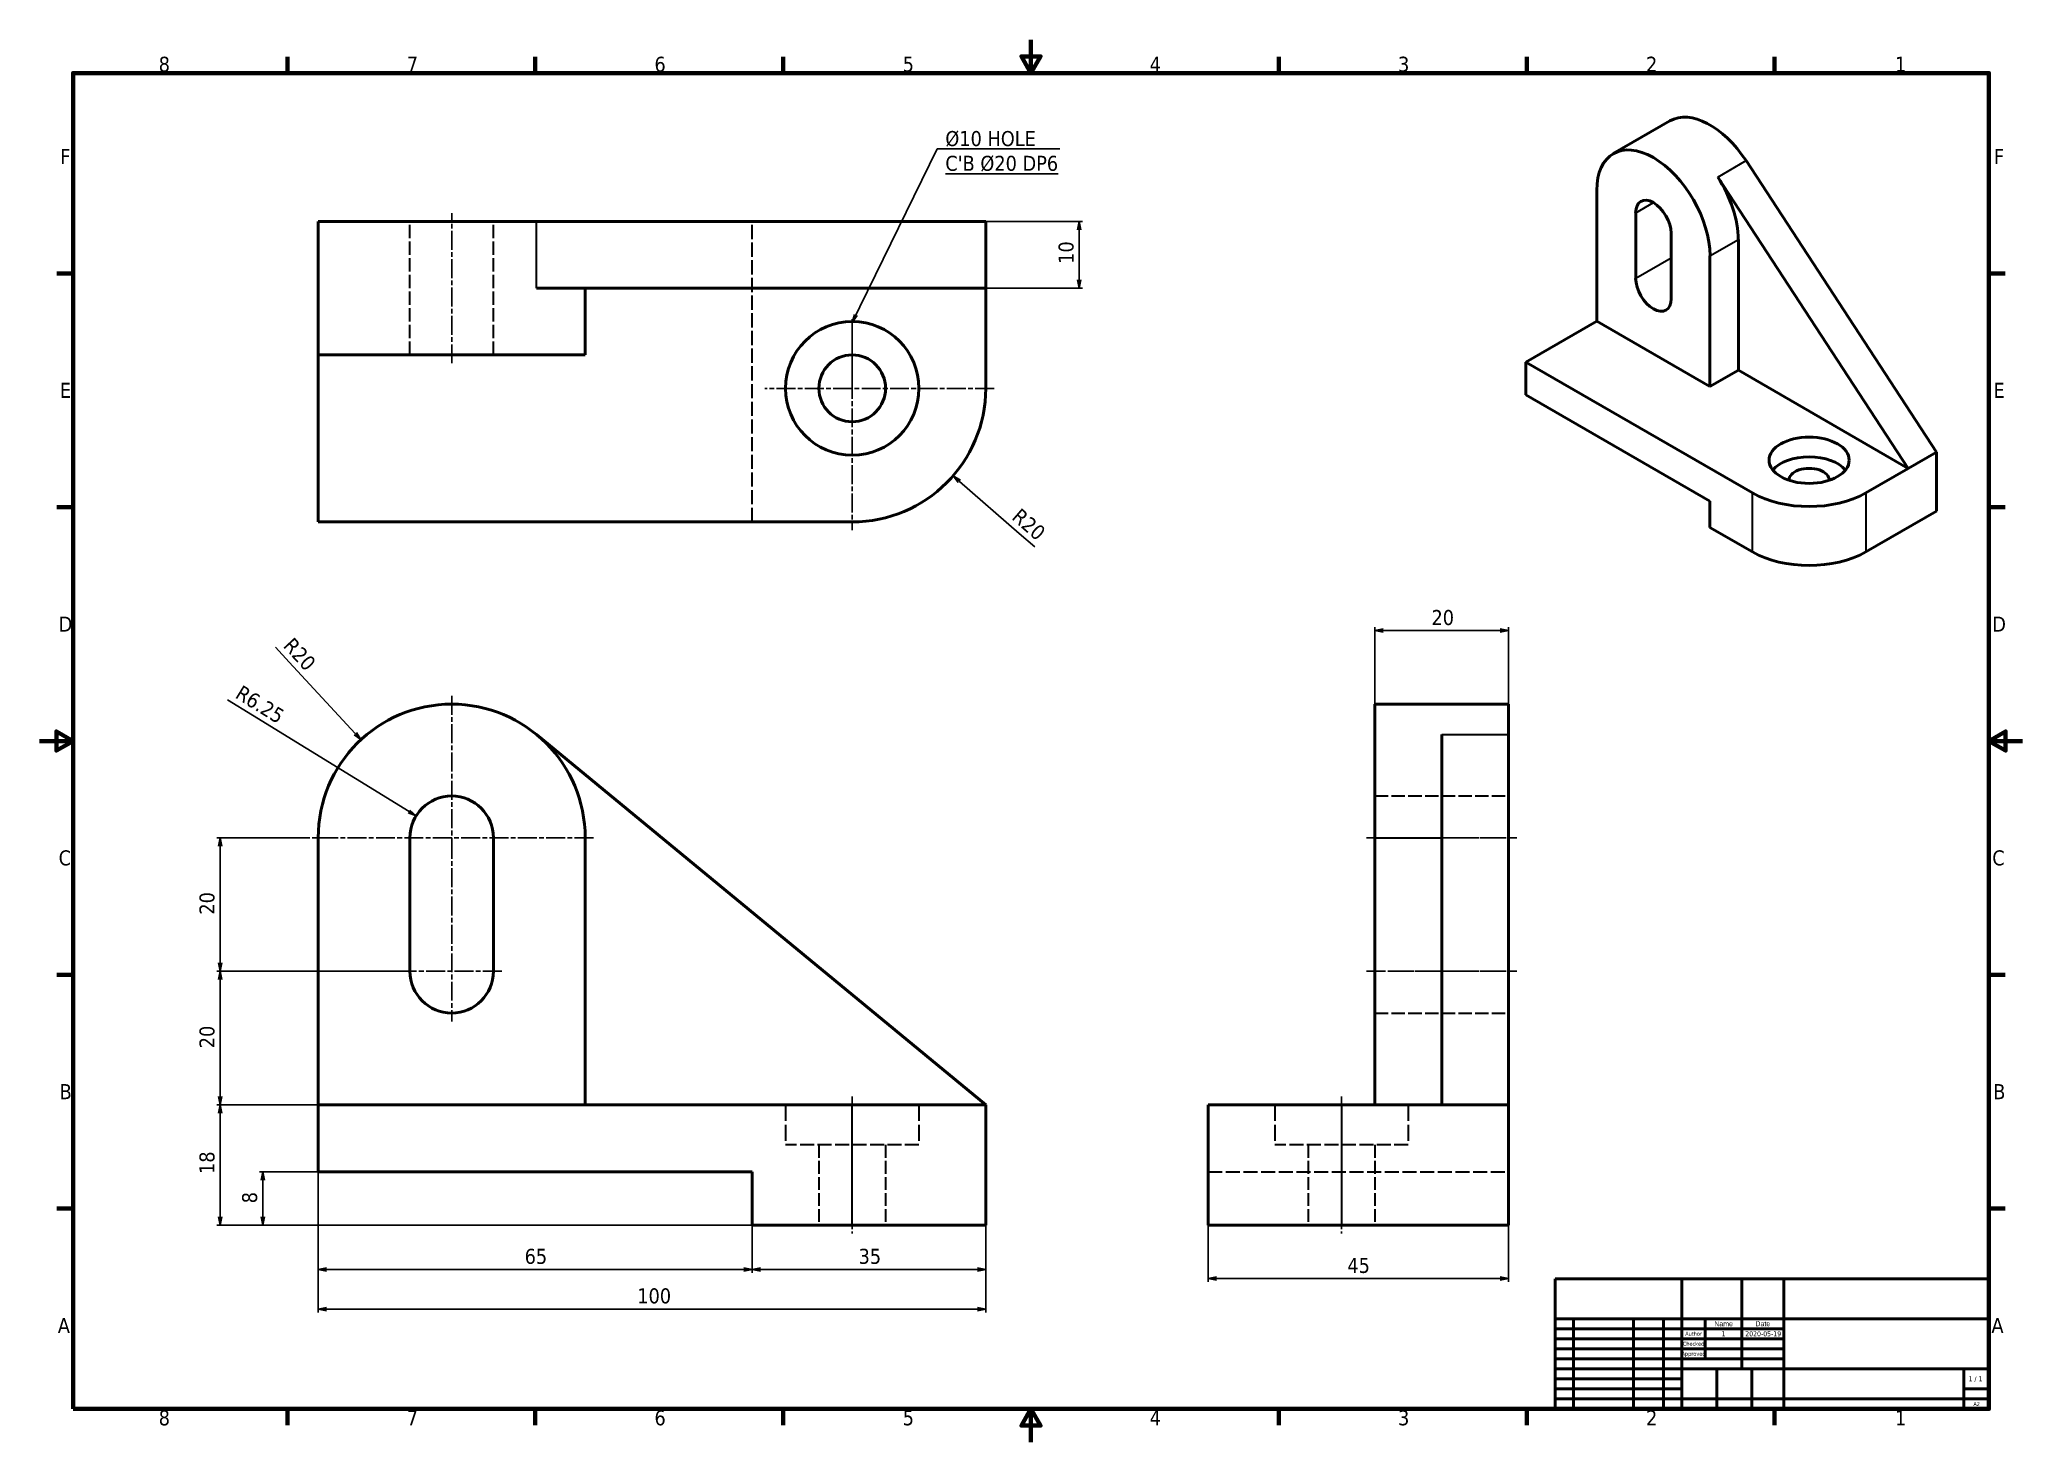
# Model space of a CAD drawing. Header units: millimetres. Extents: x 0 to 297, y 0 to 210.
import ezdxf
from ezdxf.enums import TextEntityAlignment as Align

# ---------------------------------------------------------------- set-up
doc = ezdxf.new("R2010")
doc.units = ezdxf.units.MM
doc.header["$LTSCALE"] = 0.5
doc.linetypes.add('CHAIN', pattern=[0.3543, 0.2362, -0.0295, 0.0591, -0.0295])
doc.linetypes.add('DASHED', pattern=[0.2068, 0.1655, -0.0413])
for name, color, linetype, lineweight in [('Border (ISO)', 7, 'Continuous', 70), ('Center Mark (ISO)', 7, 'Continuous', 25), ('Centerline (ISO)', 7, 'Continuous', 25), ('Dimension (ISO)', 7, 'Continuous', 25), ('Hidden (ISO)', 7, 'DASHED', 35), ('Hidden Narrow (ISO)', 7, 'DASHED', 25), ('Symbol (ISO)', 7, 'Continuous', 25), ('Title (ISO)', 7, 'Continuous', 50), ('Visible (ISO)', 7, 'Continuous', 50), ('Visible Narrow (ISO)', 7, 'Continuous', 35)]:
    doc.layers.add(name, color=color, linetype=linetype, lineweight=lineweight)
doc.styles.add('Note Text (JIS)', font='tahoma.ttf')
doc.styles.add('Text Style38', font='tahoma.ttf')
doc.styles.add('Text Style39', font='tahoma.ttf')
doc.styles.add('Text Style41', font='tahoma.ttf')
doc.dimstyles.new('Default (JIS)$7', dxfattribs={"dimscale": 0.5, "dimtxt": 4.5, "dimasz": 2.5, "dimexe": 1, "dimexo": 0, "dimgap": 0.8, "dimtad": 1, "dimrnd": 1e-08, "dimdsep": 46, "dimtxsty": 'Note Text (JIS)', "dimblk": 'OPEN', "dimcen": 0.09, "dimdle": 10, "dimclrd": 256, "dimclre": 256, "dimclrt": 256, "dimadec": 0, "dimazin": 2, "dimtfac": 0.777778, "dimtmove": 0, "dimatfit": 3, "dimldrblk": 'OPEN', "dimfxl": 1, "dimtolj": 1, "dimtzin": 0, "dimlwd": -1, "dimlwe": -1, "dimarcsym": 0})

# ---------------------------------------------------------------- blocks, each defined once
blk = doc.blocks.new('Borders Default Border')
at = {"layer": 'Border (ISO)'}
for p, q in [((74.25, 410), (74.25, 414.9)), ((148.5, 410), (148.5, 414.9)), ((222.75, 410), (222.75, 414.9)), ((371.25, 410), (371.25, 414.9)), ((445.5, 410), (445.5, 414.9)), ((519.75, 410), (519.75, 414.9)), ((10, 350), (5.1, 350)), ((584, 350), (588.9, 350)), ((10, 280), (5.1, 280)), ((584, 280), (588.9, 280)), ((10, 140), (5.1, 140)), ((584, 140), (588.9, 140)), ((10, 70), (5.1, 70)), ((584, 70), (588.9, 70)), ((74.25, 10), (74.25, 5.1)), ((148.5, 10), (148.5, 5.1)), ((222.75, 10), (222.75, 5.1)), ((371.25, 10), (371.25, 5.1)), ((445.5, 10), (445.5, 5.1)), ((519.75, 10), (519.75, 5.1))]:
    blk.add_line(p, q, dxfattribs=at)
at = {"layer": 'Border (ISO)', "flags": 128}
for points in [[(297, 420), (297, 410), (294.11, 415), (299.89, 415), (297, 410)], [(10, 10), (10, 410), (584, 410), (584, 10), (10, 10)], [(0, 210), (10, 210), (5, 212.89), (5, 207.11), (10, 210)], [(594, 210), (584, 210), (589, 212.89), (589, 207.11), (584, 210)], [(297, 0), (297, 10), (294.11, 5), (299.89, 5), (297, 10)]]:
    blk.add_lwpolyline(points, dxfattribs=at)
at = {"layer": 'Border (ISO)', "char_height": 4.5, "attachment_point": 7, "style": 'Note Text (JIS)'}
for s, insert in [('8', (35.66, 410.3)), ('7', (109.98, 410.4)), ('6', (184.19, 410.31)), ('5', (258.56, 410.31)), ('4', (332.56, 410.4)), ('3', (406.97, 410.31)), ('2', (481.26, 410.4)), ('1', (555.86, 410.4)), ('F', (6.19, 382.75)), ('F', (585.49, 382.75)), ('E', (6.06, 312.75)), ('E', (585.36, 312.75)), ('D', (5.7, 242.75)), ('D', (585, 242.75)), ('C', (5.69, 172.67)), ('C', (584.99, 172.67)), ('B', (5.98, 102.75)), ('B', (585.28, 102.75)), ('A', (5.44, 32.75)), ('A', (584.74, 32.75)), ('8', (35.66, 5)), ('7', (109.98, 5.1)), ('6', (184.19, 5.01)), ('5', (258.56, 5.01)), ('4', (332.56, 5.1)), ('3', (406.97, 5.01)), ('2', (481.26, 5.1)), ('1', (555.86, 5.1))]:
    blk.add_mtext(s, dxfattribs=dict(at, insert=insert))
blk = doc.blocks.new('Title Blocks JIS')
at = {"layer": 'Title (ISO)'}
for p, q in [((230, 139), (100, 139)), ((100, 139), (100, 100)), ((138, 100), (138, 139)), ((156, 127), (156, 139)), ((168.5, 100), (168.5, 139)), ((230, 100), (230, 139)), ((100, 127), (230, 127)), ((105.5, 100), (105.5, 127)), ((123.5, 100), (123.5, 127)), ((132.5, 100), (132.5, 127)), ((145, 115), (145, 127)), ((156, 112), (156, 127)), ((100, 124), (168.5, 124)), ((100, 121), (168.5, 121)), ((168.5, 118), (100, 118)), ((100, 115), (168.5, 115)), ((138, 112), (100, 112)), ((138, 109), (100, 109)), ((168.5, 112), (138, 112)), ((148.5, 100), (148.5, 112)), ((159, 100), (159, 112)), ((168.5, 112), (230, 112)), ((222.5, 100), (222.5, 112)), ((138, 106), (100, 106)), ((230, 103), (100, 103)), ((222.5, 106), (230, 106)), ((100, 100), (230, 100))]:
    blk.add_line(p, q, dxfattribs=at)
for s, height, style, p in [('Checked', 1.2, 'Text Style41', (141.5, 119.5)), ('Author', 1.2, 'Text Style41', (141.5, 122.5)), ('Approved', 1.2, 'Text Style41', (141.5, 116.5)), ('1 / 1 ', 1.5, 'Text Style39', (226.25, 109))]:
    blk.add_text(s, height=height, dxfattribs=dict(at, style=style)).set_placement(p, align=Align.MIDDLE_CENTER)
at = {"layer": 'Title (ISO)', "char_height": 1.4986, "attachment_point": 5, "style": 'Note Text (JIS)'}
for s, insert, width in [('\\fArial|b0|i0;\\H1.4986;Name', (150.5, 125.5), 10.8457), ('\\fArial|b0|i0;\\H1.4986;Date', (162.25, 125.5), 12.2497)]:
    blk.add_mtext(s, dxfattribs=dict(at, insert=insert, width=width))
at = {"layer": 'Title (ISO)'}
for tag, height, style, p in [('COMPANY', 3.1, 'Text Style38', (199.25, 133)), ('CHECKED_BY', 1.5, 'Text Style39', (150.5, 119.5)), ('CHECKED_DATE', 1.5, 'Text Style39', (162.25, 119.5)), ('ENG_APPROVED_BY', 1.5, 'Text Style39', (150.5, 116.5)), ('ENG_APPROVAL_DATE', 1.5, 'Text Style39', (162.25, 116.5)), ('PART_NUMBER', 3.1, 'Text Style38', (195.5, 107.5))]:
    blk.add_attdef(tag, text='', height=height, dxfattribs=dict(at, style=style)).set_placement(p, align=Align.MIDDLE_CENTER)
at = {"layer": 'Title (ISO)', "style": 'Text Style38'}
blk.add_attdef('TITLE', text='', height=3.1, dxfattribs=at).set_placement((169.5, 126), align=Align.TOP_LEFT)
at = {"layer": 'Title (ISO)'}
for tag, p, height, style in [('AUTHOR_001', (149.91, 121.75), 1.5, 'Text Style39'), ('CREATION_DATE_001', (156.98, 121.75), 1.5, 'Text Style39'), ('Sheet_Size_001', (225.34, 100.89), 1.2, 'Text Style41')]:
    blk.add_attdef(tag, p, '', height=height, dxfattribs=dict(at, style=style))
blk = doc.blocks.new('_Open')
at = {"color": 0, "linetype": 'ByBlock', "lineweight": -2}
for p, q in [((-1, 0.17), (0, 0)), ((-1, -0.17), (0, 0)), ((0, 0), (-1, 0))]:
    blk.add_line(p, q, dxfattribs=at)

msp = doc.modelspace()

# ---------------------------------------------------------------- linework, layer by layer
at = {"layer": 'Center Mark (ISO)', "linetype": 'CHAIN', "ltscale": 23.990969}
for p, q in [((142.97, 157.8), (108.65, 157.8)), ((121.72, 159.05), (121.72, 136.55)), ((61.72, 111.77), (61.72, 89.27)), ((82.97, 90.52), (40.47, 90.52)), ((61.72, 90.21), (61.72, 63.02)), ((69.22, 70.52), (54.22, 70.52))]:
    msp.add_line(p, q, dxfattribs=at)
at = {"layer": 'Centerline (ISO)', "linetype": 'CHAIN', "ltscale": 23.990969}
for p, q in [((61.72, 161.55), (61.72, 184.05)), ((198.77, 90.52), (221.27, 90.52)), ((198.77, 70.52), (221.27, 70.52)), ((121.72, 51.77), (121.72, 31.27)), ((195.02, 51.77), (195.02, 31.27))]:
    msp.add_line(p, q, dxfattribs=at)
at = {"layer": 'Dimension (ISO)'}
for p, q in [((141.72, 182.8), (156.22, 182.8)), ((155.72, 182.8), (155.47, 181.55)), ((155.72, 181.55), (155.72, 182.8)), ((155.97, 181.55), (155.72, 182.8)), ((155.72, 174.05), (155.72, 181.55)), ((141.72, 172.8), (156.22, 172.8)), ((155.47, 174.05), (155.72, 172.8)), ((155.72, 174.05), (155.72, 172.8)), ((155.72, 172.8), (155.97, 174.05)), ((137.77, 143.87), (136.82, 144.69)), ((137.93, 144.06), (136.82, 144.69)), ((136.82, 144.69), (137.6, 143.68)), ((137.77, 143.87), (146.75, 136.08)), ((146.75, 136.08), (149.05, 134.08)), ((200.02, 110.52), (200.02, 122.02)), ((201.27, 121.77), (200.02, 121.52)), ((220.02, 121.52), (218.77, 121.77)), ((220.02, 110.52), (220.02, 122.02)), ((37.38, 116.8), (35.31, 119.04)), ((201.27, 121.52), (200.02, 121.52)), ((200.02, 121.52), (201.27, 121.27)), ((201.27, 121.52), (218.77, 121.52)), ((218.77, 121.52), (220.02, 121.52)), ((218.77, 121.27), (220.02, 121.52)), ((47.28, 106.11), (37.38, 116.8)), ((31.87, 108.88), (28.16, 111.16)), ((55.33, 94.45), (31.87, 108.88)), ((47.09, 105.94), (48.13, 105.2)), ((47.28, 106.11), (48.13, 105.2)), ((48.13, 105.2), (47.46, 106.28)), ((55.2, 94.24), (56.39, 93.8)), ((55.33, 94.45), (56.39, 93.8)), ((56.39, 93.8), (55.46, 94.66)), ((40.47, 90.52), (26.53, 90.52)), ((27.03, 90.52), (26.78, 89.27)), ((27.03, 89.27), (27.03, 90.52)), ((27.28, 89.27), (27.03, 90.52)), ((27.03, 89.27), (27.03, 71.77)), ((26.78, 71.77), (27.03, 70.52)), ((27.03, 71.77), (27.03, 70.52)), ((27.03, 70.52), (27.28, 71.77)), ((54.22, 70.52), (26.53, 70.52)), ((54.22, 70.52), (26.53, 70.52)), ((27.03, 70.52), (26.78, 69.27)), ((27.03, 69.27), (27.03, 70.52)), ((27.28, 69.27), (27.03, 70.52)), ((27.03, 51.77), (27.03, 69.27)), ((41.72, 50.52), (26.53, 50.52)), ((41.72, 50.52), (26.53, 50.52)), ((26.78, 51.77), (27.03, 50.52)), ((27.03, 50.52), (26.78, 49.27)), ((27.03, 51.77), (27.03, 50.52)), ((27.03, 50.52), (27.28, 51.77)), ((27.03, 49.27), (27.03, 50.52)), ((27.28, 49.27), (27.03, 50.52)), ((27.03, 49.27), (27.03, 33.77)), ((41.72, 40.52), (32.92, 40.52)), ((33.42, 40.52), (33.17, 39.27)), ((33.42, 39.27), (33.42, 40.52)), ((33.67, 39.27), (33.42, 40.52)), ((33.42, 39.27), (33.42, 33.77)), ((41.72, 40.52), (41.72, 25.38)), ((41.72, 40.52), (41.72, 19.46)), ((106.72, 40.52), (106.72, 25.38)), ((26.78, 33.77), (27.03, 32.52)), ((27.03, 33.77), (27.03, 32.52)), ((27.03, 32.52), (27.28, 33.77)), ((33.17, 33.77), (33.42, 32.52)), ((33.42, 33.77), (33.42, 32.52)), ((33.42, 32.52), (33.67, 33.77)), ((106.72, 32.52), (26.53, 32.52)), ((106.72, 32.52), (32.92, 32.52)), ((106.72, 32.52), (106.72, 25.38)), ((141.72, 32.52), (141.72, 25.38)), ((141.72, 32.52), (141.72, 19.46)), ((175.02, 32.52), (175.02, 24.02)), ((220.02, 32.52), (220.02, 24.02)), ((42.97, 26.13), (41.72, 25.88)), ((42.97, 25.88), (41.72, 25.88)), ((41.72, 25.88), (42.97, 25.63)), ((42.97, 25.88), (105.47, 25.88)), ((106.72, 25.88), (105.47, 26.13)), ((105.47, 25.88), (106.72, 25.88)), ((105.47, 25.63), (106.72, 25.88)), ((107.97, 26.13), (106.72, 25.88)), ((107.97, 25.88), (106.72, 25.88)), ((106.72, 25.88), (107.97, 25.63)), ((107.97, 25.88), (140.47, 25.88)), ((141.72, 25.88), (140.47, 26.13)), ((140.47, 25.88), (141.72, 25.88)), ((140.47, 25.63), (141.72, 25.88)), ((176.27, 24.77), (175.02, 24.52)), ((176.27, 24.52), (175.02, 24.52)), ((175.02, 24.52), (176.27, 24.27)), ((176.27, 24.52), (218.77, 24.52)), ((220.02, 24.52), (218.77, 24.77)), ((218.77, 24.52), (220.02, 24.52)), ((218.77, 24.27), (220.02, 24.52)), ((42.97, 20.21), (41.72, 19.96)), ((42.97, 19.96), (41.72, 19.96)), ((41.72, 19.96), (42.97, 19.71)), ((42.97, 19.96), (140.47, 19.96)), ((141.72, 19.96), (140.47, 20.21)), ((140.47, 19.96), (141.72, 19.96)), ((140.47, 19.71), (141.72, 19.96))]:
    msp.add_line(p, q, dxfattribs=at)
at = {"layer": 'Hidden (ISO)', "ltscale": 24.17795}
for p, q in [((55.47, 162.8), (55.47, 182.8)), ((67.97, 162.8), (67.97, 182.8)), ((200.02, 96.77), (220.02, 96.77)), ((200.02, 64.27), (220.02, 64.27))]:
    msp.add_line(p, q, dxfattribs=at)
at = {"layer": 'Hidden (ISO)', "ltscale": 25.600182}
for p, q in [((106.72, 137.8), (106.72, 182.8)), ((175.02, 40.52), (220.02, 40.52))]:
    msp.add_line(p, q, dxfattribs=at)
at = {"layer": 'Hidden (ISO)', "ltscale": 29.01354}
for p, q in [((111.72, 50.52), (111.72, 44.52)), ((131.72, 50.52), (131.72, 44.52)), ((185.02, 50.52), (185.02, 44.52)), ((205.02, 50.52), (205.02, 44.52))]:
    msp.add_line(p, q, dxfattribs=at)
at = {"layer": 'Hidden (ISO)', "ltscale": 25.31909}
for p, q in [((131.72, 44.52), (111.72, 44.52)), ((205.02, 44.52), (185.02, 44.52))]:
    msp.add_line(p, q, dxfattribs=at)
at = {"layer": 'Hidden (ISO)', "ltscale": 23.210833}
for p, q in [((116.72, 44.52), (116.72, 32.52)), ((126.72, 44.52), (126.72, 32.52)), ((190.02, 44.52), (190.02, 32.52)), ((200.02, 44.52), (200.02, 32.52))]:
    msp.add_line(p, q, dxfattribs=at)
at = {"layer": 'Hidden Narrow (ISO)', "ltscale": 19.34236}
for p, q in [((210.02, 90.52), (220.02, 90.52)), ((200.02, 70.52), (220.02, 70.52))]:
    msp.add_line(p, q, dxfattribs=at)
at = {"layer": 'Symbol (ISO)'}
msp.add_line((121.72, 168.16), (121.72, 159.05), dxfattribs=at)
at = {"layer": 'Visible (ISO)'}
for p, q in [((235.73, 192.94), (244.21, 197.83)), ((284.16, 148.25), (255.61, 191.89)), ((233.24, 187.44), (233.24, 167.85)), ((279.91, 145.8), (251.37, 189.44)), ((41.72, 162.8), (41.72, 182.8)), ((41.72, 182.8), (74.43, 182.8)), ((141.72, 182.8), (74.43, 182.8)), ((141.72, 172.8), (141.72, 182.8)), ((239.08, 174.28), (239.08, 184.07)), ((244.38, 181.01), (244.38, 171.21)), ((254.46, 180.09), (254.46, 160.5)), ((250.21, 158.05), (250.21, 177.64)), ((141.72, 172.8), (74.43, 172.8)), ((81.72, 162.8), (81.72, 172.8)), ((141.72, 157.8), (141.72, 172.8)), ((222.64, 161.72), (233.24, 167.85)), ((233.24, 167.85), (250.21, 158.05)), ((41.72, 137.8), (41.72, 162.8)), ((41.72, 162.8), (81.72, 162.8)), ((256.58, 142.13), (222.64, 161.72)), ((222.64, 161.72), (222.64, 156.82)), ((250.21, 158.05), (254.46, 160.5)), ((254.46, 160.5), (279.91, 145.8)), ((222.64, 156.82), (250.21, 140.9)), ((273.55, 142.13), (279.91, 145.8)), ((279.91, 145.8), (284.16, 148.25)), ((284.16, 139.43), (284.16, 148.25)), ((250.21, 140.9), (250.21, 136.98)), ((121.72, 137.8), (41.72, 137.8)), ((250.21, 136.98), (256.58, 133.31)), ((273.55, 133.31), (284.16, 139.43)), ((200.02, 110.52), (200.02, 90.52)), ((200.02, 110.52), (220.02, 110.52)), ((220.02, 110.52), (220.02, 105.96)), ((141.72, 50.52), (74.43, 105.96)), ((210.02, 50.52), (210.02, 105.96)), ((220.02, 50.52), (220.02, 105.96)), ((41.72, 90.52), (41.72, 50.52)), ((55.47, 70.52), (55.47, 90.52)), ((67.97, 90.52), (67.97, 70.52)), ((81.72, 50.52), (81.72, 90.52)), ((200.02, 50.52), (200.02, 90.52)), ((121.72, 50.52), (41.72, 50.52)), ((41.72, 50.52), (41.72, 40.52)), ((141.72, 50.52), (121.72, 50.52)), ((141.72, 50.52), (141.72, 32.52)), ((195.02, 50.52), (175.02, 50.52)), ((175.02, 32.52), (175.02, 50.52)), ((195.02, 50.52), (210.02, 50.52)), ((210.02, 50.52), (220.02, 50.52)), ((220.02, 32.52), (220.02, 50.52)), ((41.72, 40.52), (106.72, 40.52)), ((106.72, 40.52), (106.72, 32.52)), ((106.72, 32.52), (121.72, 32.52)), ((121.72, 32.52), (141.72, 32.52)), ((175.02, 32.52), (195.02, 32.52)), ((195.02, 32.52), (220.02, 32.52))]:
    msp.add_line(p, q, dxfattribs=at)
for radius in [10, 5]:
    msp.add_circle((121.72, 157.8), radius, dxfattribs=at)
for centre, radius, start, end in [((121.72, 157.8), 20, 270, 0), ((61.72, 90.52), 20, 0, 180), ((61.72, 90.52), 6.25, 0, 180), ((61.72, 70.52), 6.25, 180, 0)]:
    msp.add_arc(centre, radius, start, end, dxfattribs=at)
for centre, major_axis, start_param, end_param in [((250.21, 187.44), (-6, 10.39), 4.808626, 6.283185), ((241.73, 182.54), (-6, 10.39), 3.926991, 7.068583), ((245.97, 184.99), (6, -10.39), 0.785398, 1.667033), ((241.73, 182.54), (-1.88, 3.25), 3.926991, 7.068583), ((241.73, 172.75), (1.88, -3.25), 3.926991, 7.068583), ((265.06, 144.09), (-6, 0), 3.579742, 5.845036), ((265.06, 144.09), (3, 0), 6.247823, 9.460141), ((265.06, 147.03), (12, 0), 3.926991, 5.497787), ((265.06, 138.21), (-12, 0), 0.785398, 2.356194)]:
    msp.add_ellipse(centre, major_axis=major_axis, ratio=0.57735, start_param=start_param, end_param=end_param, dxfattribs=at)
msp.add_ellipse((265.06, 147.03), major_axis=(6, 0), ratio=0.57735, dxfattribs=at)
at = {"layer": 'Visible Narrow (ISO)'}
for p, q in [((251.37, 189.44), (255.61, 191.89)), ((239.08, 184.07), (241.73, 185.61)), ((74.43, 172.8), (74.43, 182.8)), ((250.21, 177.64), (254.46, 180.09)), ((239.08, 174.28), (244.38, 177.34)), ((256.58, 133.31), (256.58, 142.13)), ((273.55, 142.13), (273.55, 133.31)), ((210.02, 105.96), (220.02, 105.96)), ((200.02, 90.52), (210.02, 90.52)), ((121.72, 32.52), (121.72, 50.52)), ((195.02, 50.52), (195.02, 32.52))]:
    msp.add_line(p, q, dxfattribs=at)

# ---------------------------------------------------------------- block references
at = {"xscale": 0.5, "yscale": 0.5, "zscale": 0.5}
msp.add_blockref('Borders Default Border', (0, 0), dxfattribs=at)
msp.add_blockref('Title Blocks JIS', (177, -45), dxfattribs=at).add_auto_attribs({'CREATION_DATE_001': '2020-05-19', 'AUTHOR_001': '1', 'Sheet_Size_001': 'A2'})

# ---------------------------------------------------------------- texts
at = {"layer": 'Dimension (ISO)', "char_height": 2.25, "attachment_point": 7, "style": 'Note Text (JIS)'}
for s, insert, rotation in [('10', (154.92, 176.44), 90), ('R', (145.47, 138.31), 319.0533), ('20', (146.84, 137.05), 319.0533), ('R', (36.36, 119.16), 312.7982), ('20', (37.58, 117.76), 312.7982), ('R', (29.14, 111.56), 328.406), ('6.25', (30.66, 110.56), 328.406), ('20', (26.23, 79), 90), ('20', (26.23, 59), 90), ('18', (26.23, 40.17), 90), ('8', (32.62, 35.79), 90)]:
    msp.add_mtext(s, dxfattribs=dict(at, insert=insert, rotation=rotation))
for s, insert in [('20', (208.49, 122.32)), ('65', (72.65, 26.68)), ('35', (122.67, 26.68)), ('45', (195.89, 25.32)), ('100', (89.52, 20.76))]:
    msp.add_mtext(s, dxfattribs=dict(at, insert=insert))
at = {"layer": 'Symbol (ISO)', "insert": (135.67, 196.32), "char_height": 2.25, "width": 17.3272, "attachment_point": 1, "line_spacing_factor": 0.987884, "style": 'Note Text (JIS)'}
msp.add_mtext("\\fTahoma|b0|i0;Ø10 HOLE\\P\\L\\fTahoma|b0|i0;C'B Ø20 DP6", dxfattribs=at)

# ---------------------------------------------------------------- leaders
at = {"layer": 'Symbol (ISO)', "annotation_type": 0, "has_hookline": 1, "hookline_direction": 0, "text_width": 17.13}
msp.add_leader([(121.72, 167.66), (134.42, 193.66), (135.67, 193.66)], dimstyle='Default (JIS)$7', override={"dimgap": 0, "dimtad": 1}, dxfattribs=at)

doc.saveas('drawing.dxf')
